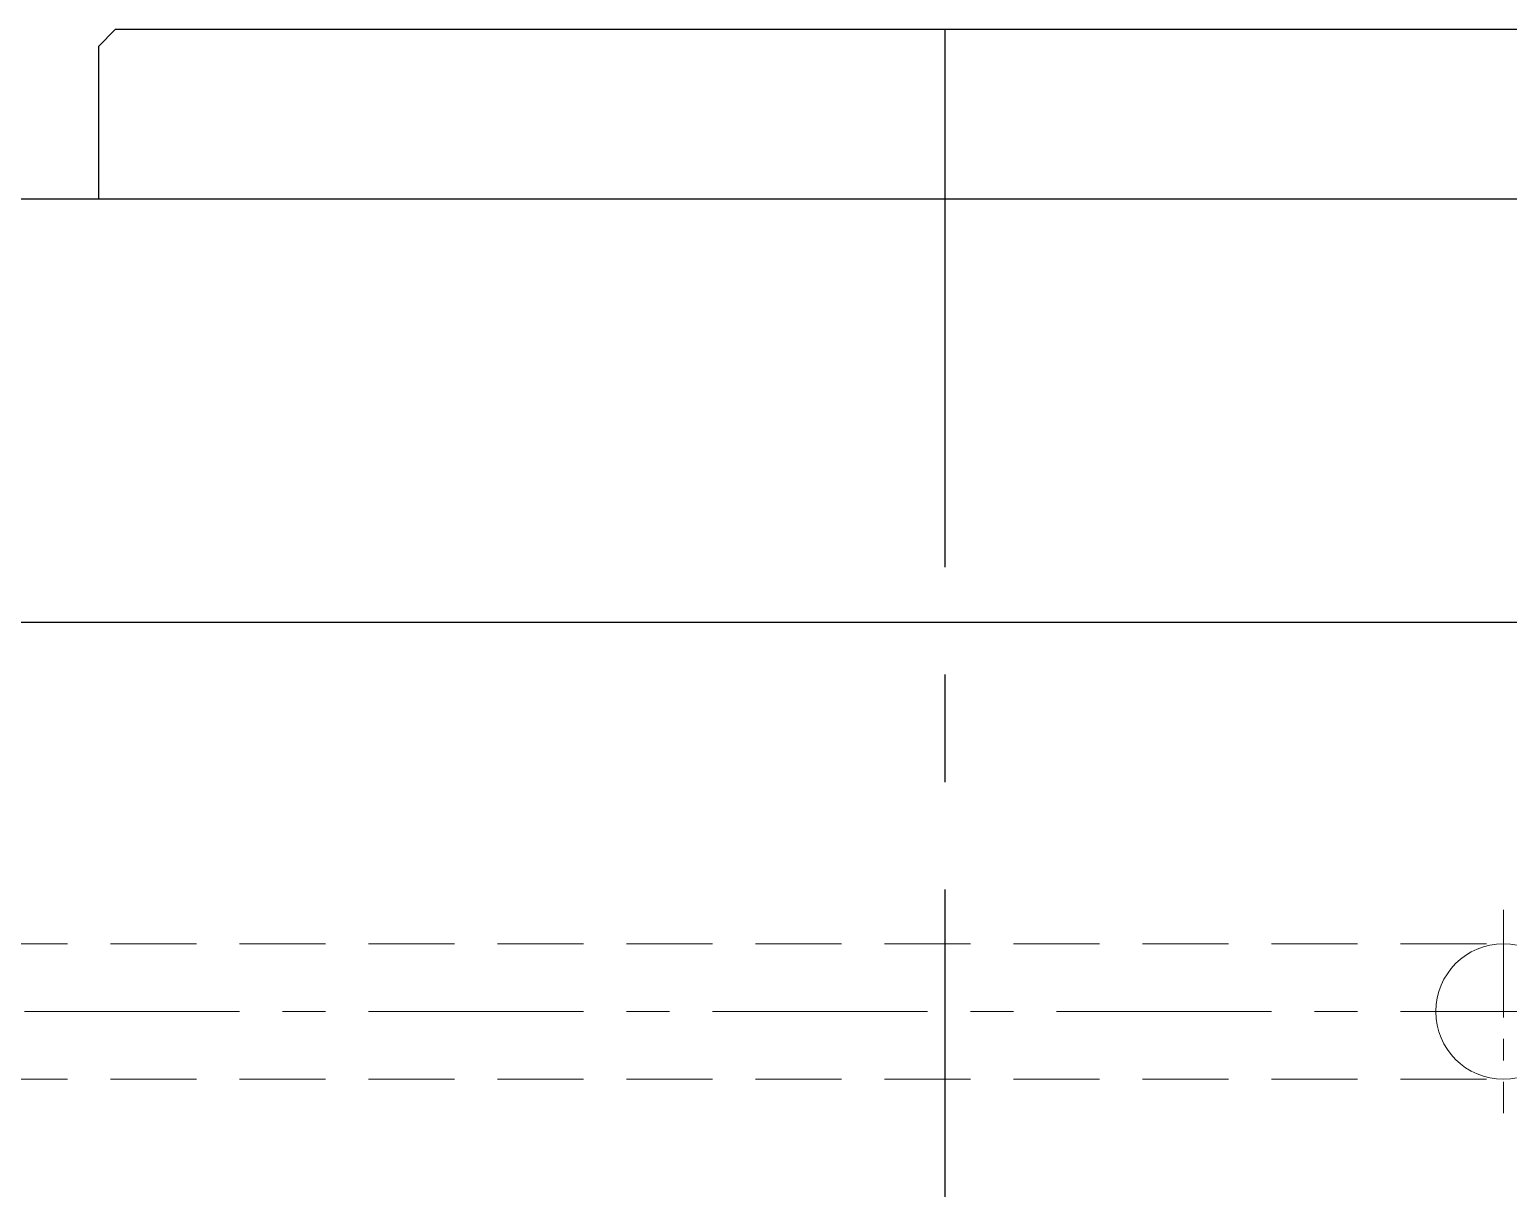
# Model space of a CAD drawing. Header units: inches. Extents: x 149964 to 151052, y -48230 to -47460.
# Drawn here: x 150497 to 150584.4, y -47948.8 to -47880.3 of the extents above; entities that cross this region are included whole.
import ezdxf

# ---------------------------------------------------------------- set-up
doc = ezdxf.new("R2010")
doc.units = ezdxf.units.IN
doc.header["$LTSCALE"] = 2
doc.header["$MEASUREMENT"] = 0
for name, pattern in [('ACAD_ISO08W100', [36, 24, -3, 6, -3]), ('CENTER', [50.8, 31.75, -6.35, 6.35, -6.35]), ('HIDDEN', [9.525, 6.35, -3.175])]:
    doc.linetypes.add(name, pattern=pattern)
doc.layers.get('0').update_dxf_attribs({"linetype": 'CONTINUOUS'})
doc.layers.add('CL', color=1, linetype='ACAD_ISO08W100')
doc.layers.add('WR', color=122, linetype='HIDDEN', lineweight=18)

msp = doc.modelspace()

# ---------------------------------------------------------------- linework, layer by layer
at = {"linetype": 'Continuous'}
for p, q in [((150501.075, -47881.345), (150502.075, -47880.345)), ((150600.075, -47880.345), (150502.075, -47880.345)), ((150501.075, -47881.345), (150501.075, -47890.345)), ((150404.075, -47890.345), (150698.075, -47890.345)), ((150404.075, -47915.345), (150698.075, -47915.345))]:
    msp.add_line(p, q, dxfattribs=at)
at = {"layer": 'CL', "color": 7, "linetype": 'CENTER', "ltscale": 0.5}
msp.add_line((150551.075, -47880.345), (150551.075, -48171.345), dxfattribs=at)
at = {"layer": 'WR', "linetype": 'CENTER', "ltscale": 0.1}
msp.add_line((150584.075, -47932.345), (150584.075, -47944.345), dxfattribs=at)
at = {"layer": 'WR', "linetype": 'HIDDEN', "ltscale": 0.4}
for p, q in [((150456.075, -47934.345), (150584.075, -47934.345)), ((150456.075, -47942.345), (150584.075, -47942.345))]:
    msp.add_line(p, q, dxfattribs=at)
at = {"layer": 'WR', "linetype": 'CENTER', "ltscale": 0.2}
msp.add_line((150456.075, -47938.345), (150588.075, -47938.345), dxfattribs=at)
at = {"layer": 'WR', "linetype": 'ByBlock'}
msp.add_circle((150584.075, -47938.345), 4, dxfattribs=at)

doc.saveas('drawing.dxf')
